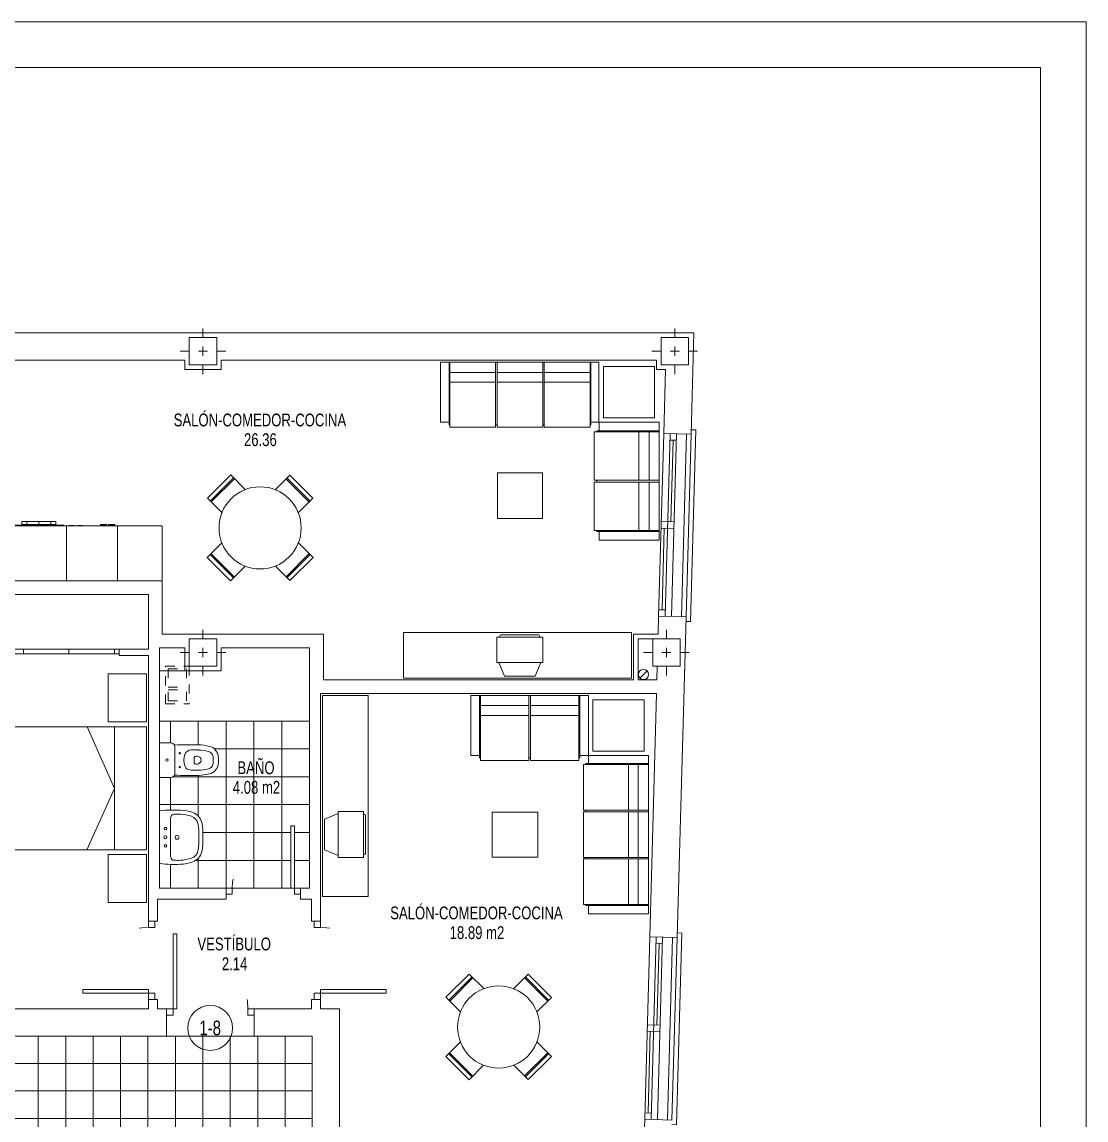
# Model space of a CAD drawing. Header units: millimetres. Extents: x 1426 to 1585, y -58 to 4.
# Drawn here: x 1519.79 to 1531.45, y -8.35 to 3.67 of the extents above; entities that cross this region are included whole.
import ezdxf
from ezdxf.enums import TextEntityAlignment as Align

# ---------------------------------------------------------------- set-up
doc = ezdxf.new("R2010")
doc.units = ezdxf.units.MM
doc.header["$LTSCALE"] = 0.35
for name, pattern in [('DASHDOT', [1, 0.5, -0.25, 0, -0.25]), ('HIDDEN', [0.375, 0.25, -0.125]), ('PUNTOS', [6.35, 0, -6.35])]:
    doc.linetypes.add(name, pattern=pattern)
doc.layers.get('0').update_dxf_attribs({"color": 5, "lineweight": 0})
for name, color, linetype, lineweight in [('BAJANTES', 9, 'Continuous', 0), ('BARRIDO_PUERTA', 251, 'PUNTOS', 0), ('CARPINTERIA', 4, 'Continuous', 0), ('COCINA', 7, 'Continuous', 0), ('ESCALERAS', 7, 'Continuous', 0), ('FORMATO', 7, 'Continuous', 0), ('GRAFISMOS', 8, 'DASHDOT', 0), ('MUEBLES', 7, 'Continuous', 0), ('MUROS', 1, 'Continuous', 0), ('OCULTO', 11, 'HIDDEN', 0), ('PILARES', 7, 'Continuous', 0), ('SANITARIOS', 7, 'Continuous', 0), ('SOLERIA', 251, 'Continuous', 0), ('SUPERFICIES', 2, 'Continuous', 0), ('TEXTOS', 3, 'Continuous', 0)]:
    doc.layers.add(name, color=color, linetype=linetype, lineweight=lineweight)
doc.styles.add('SWIS721 Lt', font='swisscl.ttf')

# ---------------------------------------------------------------- blocks, each defined once
blk = doc.blocks.new('SHUNT 41x26 OCULTO')
at = {"layer": 'OCULTO'}
for p, q in [((0, 0.26), (0, 0)), ((0.41, 0.26), (0, 0.26)), ((0.41, 0.26), (0.41, 0)), ((0.03, 0.23), (0.03, 0.03)), ((0.03, 0.23), (0.23, 0.23)), ((0.23, 0.23), (0.23, 0.03)), ((0.38, 0.23), (0.26, 0.23)), ((0.26, 0.23), (0.26, 0.03)), ((0.38, 0.23), (0.38, 0.03)), ((0, 0), (0.41, 0)), ((0.03, 0.03), (0.23, 0.03)), ((0.38, 0.03), (0.26, 0.03))]:
    blk.add_line(p, q, dxfattribs=at)
blk = doc.blocks.new('C LAVADORA')
at = {"layer": 'SANITARIOS'}
for p, q in [((-0.303, 0), (-0.303, -0.6)), ((-0.303, 0), (0.303, 0)), ((0.303, 0), (0.303, -0.6)), ((0.303, -0.6), (-0.303, -0.6)), ((0.272, -0.61), (-0.272, -0.61)), ((-0.187, -0.618), (0.184, -0.618)), ((-0.187, -0.648), (-0.187, -0.618)), ((0.184, -0.648), (-0.187, -0.648)), ((-0.134, -0.618), (-0.134, -0.648)), ((0, -0.618), (0, -0.648)), ((0.131, -0.648), (0.131, -0.618)), ((0.184, -0.618), (0.184, -0.648))]:
    blk.add_line(p, q, dxfattribs=at)
blk.add_lwpolyline([(0.184, -0.648), (-0.187, -0.648), (-0.187, -0.618), (0.184, -0.618), (0.184, -0.648)], dxfattribs=at)
blk = doc.blocks.new('C LAVAVAJILLAS')
at = {"layer": 'SANITARIOS'}
for p, q in [((-0.278, -0.6), (-0.278, 0)), ((-0.278, 0), (0.278, 0)), ((0.278, -0.6), (0.278, 0)), ((0.278, -0.6), (-0.278, -0.6)), ((-0.248, -0.605), (-0.196, -0.605)), ((-0.159, -0.605), (-0.107, -0.605)), ((0.093, -0.605), (0.161, -0.605)), ((0.093, -0.615), (0.093, -0.605)), ((0.161, -0.615), (0.093, -0.615)), ((0.161, -0.615), (0.161, -0.605)), ((0.249, -0.605), (0.182, -0.605)), ((0.182, -0.615), (0.182, -0.605)), ((0.182, -0.615), (0.249, -0.615)), ((0.249, -0.615), (0.249, -0.605))]:
    blk.add_line(p, q, dxfattribs=at)
blk = doc.blocks.new('PILAR 30x30')
at = {"layer": 'GRAFISMOS', "ltscale": 0.5}
for p, q in [((0, 0.25), (0, -0.25)), ((0.25, 0), (-0.25, 0))]:
    blk.add_line(p, q, dxfattribs=at)
at = {"layer": 'PILARES'}
blk.add_lwpolyline([(0.15, -0.15), (0.15, 0.15), (-0.15, 0.15), (-0.15, -0.15)], close=True, dxfattribs=at)
blk = doc.blocks.new('M TV')
at = {"layer": 'MUEBLES'}
for p, q in [((-0.23, -0.172), (-0.168, -0.023)), ((0.168, -0.023), (-0.168, -0.023)), ((0.23, -0.172), (0.168, -0.023)), ((-0.252, -0.172), (-0.252, -0.45)), ((0.252, -0.172), (-0.252, -0.172)), ((0.252, -0.45), (0.252, -0.172)), ((0.252, -0.45), (-0.252, -0.45)), ((0.205, -0.474), (-0.209, -0.474)), ((0.215, -0.45), (0.215, -0.464))]:
    blk.add_line(p, q, dxfattribs=at)
blk.add_lwpolyline([(-0.219, -0.464), (-0.219, -0.45)], dxfattribs=at)
for centre, start, end in [((-0.209, -0.464), 180, 270), ((0.205, -0.464), 270, 0)]:
    blk.add_arc(centre, 0.0101, start, end, dxfattribs=at)
blk = doc.blocks.new('PSO_013A')
at = {"color": 0, "linetype": 'ByBlock'}
for p, q in [((-0.972, -0.602), (-0.972, 0)), ((-0.972, 0), (0.972, 0)), ((-0.873, 0), (-0.873, -0.602)), ((-0.862, -0.652), (-0.862, 0)), ((-0.301, -0.652), (-0.301, 0)), ((-0.282, -0.652), (-0.282, 0)), ((0.278, 0), (0.278, -0.652)), ((0.297, -0.652), (0.297, 0)), ((0.858, 0), (0.858, -0.652)), ((0.869, -0.602), (0.869, 0)), ((0.972, 0), (0.972, -0.602)), ((-0.301, -0.103), (-0.862, -0.103)), ((0.278, -0.103), (-0.282, -0.103)), ((0.858, -0.103), (0.297, -0.103)), ((-0.862, -0.202), (-0.301, -0.202)), ((-0.282, -0.202), (0.278, -0.202)), ((0.297, -0.202), (0.858, -0.202)), ((-0.873, -0.602), (-0.972, -0.602)), ((-0.873, -0.629), (-0.873, -0.606)), ((-0.873, -0.629), (-0.862, -0.629)), ((-0.301, -0.652), (-0.862, -0.652)), ((-0.282, -0.629), (-0.301, -0.629)), ((0.278, -0.652), (-0.282, -0.652)), ((0.278, -0.629), (0.297, -0.629)), ((0.858, -0.652), (0.297, -0.652)), ((0.854, -0.629), (0.869, -0.629)), ((0.972, -0.602), (0.869, -0.602)), ((0.869, -0.629), (0.869, -0.606))]:
    blk.add_line(p, q, dxfattribs=at)
blk = doc.blocks.new('A$C70ED1BAF')
at = {"layer": 'MUEBLES'}
for p, q in [((0, 2.504), (0.42, 2.504)), ((0, 1.979), (0, 2.504)), ((0.42, 2.504), (0.42, 2.451)), ((0.42, 2.031), (0.42, 2.451)), ((0.053, 1.979), (0, 1.979)), ((0.053, 1.926), (0, 1.926)), ((0, 0.576), (0, 1.926)), ((0.42, 1.979), (0.053, 1.979)), ((0.053, 1.926), (1.9, 1.926)), ((0.352, 1.251), (0.651, 1.926)), ((0.352, 1.926), (0.352, 0.576)), ((0.42, 2.031), (0.42, 1.979)), ((1.9, 1.926), (1.9, 0.576)), ((0.656, 0.576), (0.352, 1.251)), ((0.053, 0.576), (0, 0.576)), ((0.053, 0.525), (0, 0.525)), ((0, 0), (0, 0.525)), ((1.9, 0.576), (0.053, 0.576)), ((0.053, 0.525), (0.42, 0.525)), ((0.42, 0.525), (0.42, 0.473)), ((0.42, 0.053), (0.42, 0.473)), ((0.42, 0), (0, 0)), ((0.42, 0.053), (0.42, 0))]:
    blk.add_line(p, q, dxfattribs=at)
blk = doc.blocks.new('S INODORO1')
at = {"layer": 'SANITARIOS'}
for p, q in [((0.188, 0), (-0.188, 0)), ((-0.2, -0.018), (-0.2, -0.141)), ((0.2, -0.018), (0.2, -0.141)), ((-0.192, -0.157), (-0.188, -0.162)), ((-0.164, -0.18), (0.164, -0.18)), ((0.192, -0.157), (0.188, -0.162)), ((-0.047, -0.437), (-0.047, -0.424)), ((0.047, -0.437), (0.047, -0.424))]:
    blk.add_line(p, q, dxfattribs=at)
blk.add_lwpolyline([(0.118, -0.367, 0.314585), (0.068, -0.297)], format="xyb", dxfattribs=at)
for centre, radius in [((0, -0.09), 0.0135), ((0, -0.09), 0.0135), ((-0.08, -0.236), 0.0075), ((0.08, -0.236), 0.0075)]:
    blk.add_circle(centre, radius, dxfattribs=at)
for centre, radius, start, end in [((0.18, -0.018), 0.02, 0, 65.6901), ((-0.18, -0.018), 0.02, 114.3099, 180), ((-0.181, -0.141), 0.019, 180, 235.0628), ((-0.164, -0.155), 0.025, 196.2152, 246.6224), ((5.322, -0.383), 5.5, 177.8638, 180.7095), ((-0.164, -0.155), 0.025, 246.6224, 270), ((0.164, -0.155), 0.025, 270, 293.3776), ((0.164, -0.155), 0.025, 293.3776, 343.7848), ((-5.322, -0.383), 5.5, 359.2905, 2.1362), ((0.181, -0.141), 0.019, 304.9372, 0), ((-0.043, -0.368), 0.075, 109.984, 179.8352), ((5.322, -0.383), 5.44, 179.8352, 180.7095), ((0, -0.485), 0.2, 70.016, 109.984), ((-5.322, -0.383), 5.44, 359.2905, 0.1648), ((0.373, -0.444), 0.55, 180.7095, 194.5395), ((0.373, -0.444), 0.49, 180.7095, 194.5395), ((-0.027, -0.424), 0.02, 99.7151, 180), ((0, -0.437), 0.047, 180, 270), ((0, -0.582), 0.18, 80.2849, 99.7151), ((0, -0.437), 0.047, 270, 0), ((0.027, -0.424), 0.02, 0, 80.2849), ((-0.373, -0.444), 0.49, 345.4605, 359.2905), ((-0.373, -0.444), 0.55, 345.4605, 359.2905), ((-0.03, -0.549), 0.134, 194.5395, 261.1838), ((-0.03, -0.549), 0.074, 194.5395, 261.1838), ((0, -0.355), 0.27, 261.1838, 278.8162), ((0.03, -0.549), 0.074, 278.8162, 345.4605), ((0.03, -0.549), 0.134, 278.8162, 345.4605), ((0, -0.355), 0.33, 261.1838, 278.8162)]:
    blk.add_arc(centre, radius, start, end, dxfattribs=at)
blk = doc.blocks.new('S LAVABO1')
at = {"layer": 'SANITARIOS'}
for p, q in [((0.296, 0), (-0.296, 0)), ((-0.207, -0.13), (0.207, -0.13))]:
    blk.add_line(p, q, dxfattribs=at)
for centre, radius in [((-0.1, -0.07), 0.015), ((0, -0.07), 0.0175), ((0.1, -0.07), 0.015), ((0, -0.205), 0.023)]:
    blk.add_circle(centre, radius, dxfattribs=at)
for centre, radius, start, end in [((-0.296, -0.01), 0.01, 90, 173.6262), ((0.296, -0.01), 0.01, 6.3738, 90), ((1.185, -0.175), 1.5, 173.6262, 182.693), ((-1.185, -0.175), 1.5, 357.307, 6.3738), ((0.186, -0.222), 0.5, 182.693, 199.3406), ((1.186, -0.221), 1.454, 178.0234, 180.898), ((0.186, -0.222), 0.454, 182.693, 199.3406), ((-0.227, -0.171), 0.04, 95.5937, 179.6995), ((-0.207, -0.38), 0.25, 90, 95.5937), ((0.207, -0.38), 0.25, 84.4063, 90), ((0.227, -0.171), 0.04, 0.3005, 84.4063), ((-0.186, -0.222), 0.454, 340.6594, 357.307), ((-1.186, -0.221), 1.454, 359.102, 1.9766), ((-0.186, -0.222), 0.5, 340.6594, 357.307), ((-0.135, -0.335), 0.114, 199.3406, 257.4429), ((0.135, -0.335), 0.114, 282.5571, 340.6594), ((-0.135, -0.335), 0.16, 199.3406, 257.4429), ((-0.061, -0.003), 0.5, 257.4429, 266.4982), ((-0.061, -0.003), 0.454, 257.4429, 266.4982), ((0, 0.995), 1.5, 266.4982, 273.5018), ((0, 0.995), 1.454, 266.4982, 273.5018), ((0.061, -0.003), 0.454, 273.5018, 282.5571), ((0.061, -0.003), 0.5, 273.5018, 282.5571), ((0.135, -0.335), 0.16, 282.5571, 340.6594)]:
    blk.add_arc(centre, radius, start, end, dxfattribs=at)
blk = doc.blocks.new('M MESA o90')
at = {"layer": 'MUEBLES'}
for p, q in [((-0.18, 0.412), (-0.18, 0.638)), ((-0.18, 0.638), (0.18, 0.638)), ((0.18, 0.638), (0.18, 0.412)), ((-0.18, 0.58), (-0.18, 0.594)), ((-0.18, 0.594), (0.18, 0.594)), ((0.18, 0.58), (-0.18, 0.58)), ((-0.638, -0.178), (-0.638, 0.182)), ((-0.638, 0.182), (-0.412, 0.182)), ((-0.594, -0.178), (-0.594, 0.182)), ((-0.58, 0.182), (-0.58, -0.178)), ((0.638, 0.182), (0.412, 0.182)), ((0.58, 0.182), (0.58, -0.178)), ((0.594, -0.178), (0.594, 0.182)), ((0.638, -0.178), (0.638, 0.182)), ((-0.412, -0.178), (-0.638, -0.178)), ((-0.58, -0.178), (-0.594, -0.178)), ((0.412, -0.178), (0.638, -0.178)), ((0.58, -0.178), (0.594, -0.178)), ((-0.18, -0.638), (-0.18, -0.412)), ((0.18, -0.412), (0.18, -0.638)), ((-0.18, -0.58), (0.18, -0.58)), ((0.18, -0.594), (-0.18, -0.594)), ((0.18, -0.58), (0.18, -0.594)), ((0.18, -0.638), (-0.18, -0.638))]:
    blk.add_line(p, q, dxfattribs=at)
blk.add_circle((0, 0), 0.45, dxfattribs=at)
blk = doc.blocks.new('PSO_012A')
at = {"color": 0, "linetype": 'ByBlock'}
for p, q in [((0.681, 0), (-0.681, 0)), ((-0.681, 0), (-0.681, -0.602)), ((-0.581, -0.625), (-0.581, 0)), ((-0.57, 0), (-0.57, -0.652)), ((-0.01, -0.652), (-0.01, 0)), ((0.01, -0.652), (0.01, 0)), ((0.57, 0), (0.57, -0.652)), ((0.581, 0), (0.581, -0.625)), ((0.681, -0.602), (0.681, 0)), ((-0.57, -0.099), (-0.01, -0.099)), ((0.01, -0.099), (0.57, -0.099)), ((-0.01, -0.202), (-0.57, -0.202)), ((0.01, -0.202), (0.57, -0.202)), ((-0.681, -0.602), (-0.581, -0.602)), ((-0.581, -0.625), (-0.574, -0.625)), ((-0.57, -0.652), (-0.01, -0.652)), ((-0.01, -0.625), (0.01, -0.625)), ((0.57, -0.652), (0.01, -0.652)), ((0.581, -0.625), (0.57, -0.625)), ((0.581, -0.602), (0.681, -0.602))]:
    blk.add_line(p, q, dxfattribs=at)
blk = doc.blocks.new('bajante')
at = {"layer": 'BAJANTES'}
blk.add_line((-0.039, -0.039), (0.039, 0.039), dxfattribs=at)
blk.add_circle((0, 0), 0.055, dxfattribs=at)
blk = doc.blocks.new('C P082')
at = {"layer": 'BARRIDO_PUERTA'}
blk.add_arc((0.07, 0), 0.82, 0, 87.204, dxfattribs=at)
at = {"layer": 'CARPINTERIA'}
for p, q in [((0.07, 0.819), (0.11, 0.819)), ((0.07, 0), (0.07, 0.819)), ((0.11, 0.819), (0.11, 0)), ((0, 0), (0.07, 0)), ((0.11, 0), (0.07, 0)), ((0.07, 0), (0.07, -0.07)), ((0.89, 0), (0.89, -0.07)), ((0.96, 0), (0.89, 0)), ((0.07, -0.07), (0, -0.07)), ((0.89, -0.07), (0.96, -0.07))]:
    blk.add_line(p, q, dxfattribs=at)
blk = doc.blocks.new('C P072')
at = {"layer": 'BARRIDO_PUERTA'}
blk.add_arc((0.068, -0.001), 0.722, 0.0689, 86.658, dxfattribs=at)
at = {"layer": 'CARPINTERIA'}
for p, q in [((0.07, 0.72), (0.11, 0.72)), ((0.07, 0), (0.07, 0.72)), ((0.11, 0.72), (0.11, 0)), ((0, 0), (0.07, 0)), ((0.11, 0), (0.07, 0)), ((0.07, 0), (0.07, -0.07)), ((0.79, 0), (0.79, -0.07)), ((0.86, 0), (0.79, 0)), ((0.07, -0.07), (0, -0.07)), ((0.79, -0.07), (0.86, -0.07))]:
    blk.add_line(p, q, dxfattribs=at)
blk = doc.blocks.new('ARMARIO 5H')
at = {"layer": 'CARPINTERIA'}
for p, q in [((0, 0.05), (2.6, 0.05)), ((0, 0), (2.6, 0)), ((0.05, 0.05), (0.05, 0)), ((0.55, 0.05), (0.55, 0)), ((1.05, 0.05), (1.05, 0)), ((1.55, 0.05), (1.55, 0)), ((2.05, 0.05), (2.05, 0)), ((2.55, 0.05), (2.55, 0))]:
    blk.add_line(p, q, dxfattribs=at)
blk = doc.blocks.new('C VC200')
at = {"layer": 'CARPINTERIA'}
for p, q in [((2, 0), (0, 0)), ((0.07, 0), (0.07, -0.07)), ((0.965, 0), (0.965, -0.14)), ((1.035, 0), (1.035, -0.14)), ((2, -0.07), (0, -0.07)), ((0.965, -0.035), (0.07, -0.035)), ((1.93, -0.105), (1.035, -0.105)), ((1.93, -0.07), (1.93, -0.14)), ((2, -0.14), (0, -0.14)), ((-0.05, -0.35), (-0.05, -0.3)), ((2.05, -0.35), (-0.05, -0.35)), ((2.05, -0.3), (2.05, -0.35))]:
    blk.add_line(p, q, dxfattribs=at)

msp = doc.modelspace()

# ---------------------------------------------------------------- hatches: boundary and pattern name
at = {"layer": 'SOLERIA'}
h = msp.add_hatch(dxfattribs=at)
h.set_pattern_fill('ANSI37', color=256, scale=2.44, angle=45, style=0)
h.set_pattern_definition([(90, (1522.94165, -5.8155), (-0.305, 6e-17), []), (180, (1522.94165, -5.8155), (-6e-17, -0.305), [])])
h.paths.add_polyline_path([(1522.738, -5.135, 0.396883), (1522.095, -5.815), (1522.738, -5.815)], flags=17)
h.paths.add_polyline_path([(1522.942, -3.985), (1521.296, -3.985), (1521.296, -4.235, -0.294743), (1521.313, -4.224), (1521.429, -4.224, -0.244989), (1521.444, -4.232), (1521.449, -4.236, -0.223559), (1521.464, -4.249, -0.012417), (1521.722, -4.246, -0.060418), (1521.846, -4.262, -0.299274), (1521.94, -4.366, -0.077088), (1521.94, -4.461, -0.299274), (1521.846, -4.565, -0.060418), (1521.722, -4.581, -0.012417), (1521.464, -4.578, -0.223559), (1521.449, -4.591), (1521.444, -4.595, -0.244989), (1521.429, -4.603), (1521.313, -4.603, -0.294743), (1521.296, -4.591), (1521.296, -4.977, -0.381994), (1521.304, -4.967, -0.039582), (1521.528, -4.96, -0.072767), (1521.662, -4.986, -0.259094), (1521.76, -5.096, -0.039532), (1521.77, -5.17, -0.030568), (1521.77, -5.343, -0.039532), (1521.76, -5.417, -0.259094), (1521.662, -5.527, -0.072767), (1521.528, -5.553, -0.039582), (1521.304, -5.546, -0.381994), (1521.296, -5.537), (1521.296, -5.815), (1522.028, -5.815), (1522.095, -5.815, -0.396883), (1522.738, -5.135), (1522.775, -5.135), (1522.775, -5.815), (1522.842, -5.815), (1522.942, -5.815)])
h = msp.add_hatch(dxfattribs=at)
h.set_pattern_fill('ANSI37', color=256, scale=2.403, angle=45, style=0)
h.set_pattern_definition([(90, (1505.25163, -8.0355), (-0.300375, 6e-17), []), (180, (1505.25163, -8.0355), (-6e-17, -0.300375), [])])
h.paths.add_polyline_path([(1487.532, -7.435), (1487.532, -8.635), (1489.229, -8.635), (1489.229, -8.585), (1490.129, -8.585), (1490.129, -8.635), (1492.921, -8.635), (1492.921, -8.585), (1494.121, -8.585), (1494.121, -8.635), (1494.632, -8.635), (1494.632, -8.585), (1495.832, -8.585), (1495.832, -8.635), (1499.977, -8.635), (1499.977, -8.585), (1501.177, -8.585), (1501.177, -8.635), (1503.796, -8.635), (1503.796, -8.585), (1504.996, -8.585), (1504.996, -8.635), (1505.507, -8.635), (1505.507, -8.585), (1506.707, -8.585), (1506.707, -8.635), (1509.326, -8.635), (1509.326, -8.585), (1510.526, -8.585), (1510.526, -8.635), (1514.671, -8.635), (1514.671, -8.585), (1515.871, -8.585), (1515.871, -8.635), (1516.382, -8.635), (1516.382, -8.585), (1517.582, -8.585), (1517.582, -8.635), (1520.374, -8.635), (1520.374, -8.585), (1521.274, -8.585), (1521.274, -8.635), (1522.971, -8.635), (1522.971, -7.435), (1513.552, -7.435), (1513.552, -7.345), (1511.352, -7.345), (1511.352, -4.385), (1510.102, -4.385), (1510.102, -7.435), (1500.401, -7.435), (1500.401, -4.385), (1499.201, -4.385), (1499.201, -6.245), (1496.951, -6.245), (1496.951, -7.435)])

# ---------------------------------------------------------------- linework, layer by layer
at = {"layer": 'COCINA'}
for q in [(1517.872, -1.849), (1521.326, -2.449)]:
    msp.add_line((1521.326, -1.849), q, dxfattribs=at)
at = {"layer": 'ESCALERAS'}
for p, q in [((1527.072, -0.844), (1527.016, -2.843)), ((1527.122, -0.845), (1527.066, -2.844)), ((1526.54, -3.085), (1526.701, -3.085)), ((1526.54, -3.535), (1526.54, -3.085)), ((1526.701, -3.385), (1526.701, -3.085)), ((1526.701, -3.385), (1526.751, -3.385)), ((1526.747, -3.535), (1526.751, -3.385)), ((1526.54, -3.535), (1526.747, -3.535)), ((1526.918, -6.354), (1526.862, -8.353)), ((1526.968, -6.355), (1526.912, -8.354))]:
    msp.add_line(p, q, dxfattribs=at)
at = {"layer": 'ESCALERAS', "lineweight": 0}
msp.add_line((1521.574, -3.435), (1521.296, -3.435), dxfattribs=at)
at = {"layer": 'FORMATO'}
msp.add_lwpolyline([(1531.448, 3.67), (1531.448, -26.03), (1478.948, -26.03), (1478.948, 3.67)], close=True, dxfattribs=at)
at = {"layer": 'FORMATO', "color": 1}
msp.add_lwpolyline([(1530.948, 3.17), (1530.948, -25.53), (1479.448, -25.53), (1479.448, 3.17)], close=True, dxfattribs=at)
at = {"layer": 'MUEBLES'}
for points in [[(1526.161, -0.664), (1526.721, -0.664), (1526.721, -0.104), (1526.161, -0.104)], [(1525.492, -1.267), (1525.492, -1.767), (1525.001, -1.767), (1525.001, -1.267)], [(1526.47, -3.515), (1523.97, -3.515), (1523.97, -3.015), (1526.47, -3.015)], [(1523.082, -5.905), (1523.082, -3.705), (1523.582, -3.705), (1523.582, -5.905)], [(1526.046, -4.314), (1526.046, -3.754), (1526.607, -3.754), (1526.607, -4.314)], [(1525.444, -4.983), (1524.944, -4.983), (1524.944, -5.474), (1525.444, -5.474)]]:
    msp.add_lwpolyline(points, close=True, dxfattribs=at)
at = {"layer": 'MUROS', "lineweight": 0}
for p, q in [((1483.353, 0.265), (1527.153, 0.265)), ((1521.574, -0.035), (1518.412, -0.035)), ((1521.574, -0.135), (1521.574, -0.035)), ((1521.974, -0.135), (1521.974, -0.035)), ((1521.974, -0.035), (1526.743, -0.035)), ((1526.743, -0.035), (1526.743, -0.135)), ((1521.574, -0.135), (1521.974, -0.135)), ((1526.743, -0.135), (1526.842, -0.135)), ((1526.842, -0.135), (1526.822, -0.837)), ((1521.326, -3.035), (1521.326, -2.449)), ((1521.176, -2.599), (1517.902, -2.599)), ((1521.176, -3.199), (1521.176, -2.599)), ((1526.766, -2.836), (1526.761, -3.035)), ((1521.326, -3.035), (1523.093, -3.035)), ((1526.49, -3.035), (1526.761, -3.035)), ((1526.49, -3.035), (1526.49, -3.535)), ((1521.176, -3.199), (1520.856, -3.199)), ((1521.296, -5.815), (1521.296, -3.185)), ((1521.574, -3.185), (1521.296, -3.185)), ((1521.574, -3.185), (1521.574, -3.435)), ((1522.942, -3.185), (1521.974, -3.185)), ((1521.974, -3.185), (1521.974, -3.435)), ((1522.942, -5.815), (1522.942, -3.185)), ((1521.176, -3.269), (1520.856, -3.269)), ((1521.176, -6.175), (1521.176, -3.269)), ((1521.574, -3.435), (1521.974, -3.435)), ((1526.49, -3.535), (1523.093, -3.535)), ((1523.062, -6.175), (1523.062, -3.685)), ((1526.743, -3.685), (1526.668, -6.347)), ((1521.296, -5.815), (1522.028, -5.815)), ((1522.962, -6.175), (1522.962, -5.935)), ((1526.668, -6.347), (1526.968, -6.355)), ((1521.176, -7.035), (1521.176, -7.135)), ((1522.962, -7.135), (1522.962, -7.035)), ((1523.062, -7.135), (1523.062, -7.035)), ((1518.232, -7.135), (1521.176, -7.135)), ((1521.276, -7.135), (1521.376, -7.135)), ((1521.276, -7.135), (1521.376, -7.135)), ((1522.336, -7.135), (1522.962, -7.135)), ((1523.062, -7.135), (1523.271, -7.135)), ((1517.602, -7.435), (1521.376, -7.435)), ((1522.336, -7.435), (1522.971, -7.435)), ((1522.971, -8.635), (1522.971, -7.435)), ((1526.613, -8.346), (1526.604, -8.649)), ((1526.613, -8.346), (1526.912, -8.354))]:
    msp.add_line(p, q, dxfattribs=at)
at = {"layer": 'MUROS'}
for p, q in [((1527.153, 0.265), (1527.122, -0.845)), ((1526.822, -0.837), (1527.122, -0.845)), ((1521.326, -2.449), (1517.872, -2.449)), ((1527.066, -2.844), (1526.766, -2.836)), ((1527.066, -2.844), (1526.968, -6.355)), ((1523.093, -3.535), (1523.093, -3.035)), ((1520.856, -3.199), (1520.856, -3.269)), ((1523.062, -3.685), (1526.743, -3.685)), ((1522.028, -5.935), (1522.028, -5.815)), ((1522.842, -5.815), (1522.842, -5.935)), ((1522.842, -5.815), (1522.942, -5.815)), ((1521.276, -5.935), (1522.028, -5.935)), ((1521.276, -5.935), (1521.276, -6.175)), ((1522.842, -5.935), (1522.962, -5.935)), ((1521.176, -6.175), (1521.276, -6.175)), ((1523.062, -6.175), (1522.962, -6.175)), ((1521.176, -7.035), (1521.276, -7.035)), ((1521.276, -7.135), (1521.276, -7.035)), ((1523.062, -7.035), (1522.962, -7.035)), ((1521.376, -7.435), (1521.376, -7.135)), ((1522.336, -7.435), (1522.336, -7.135)), ((1523.271, -9.045), (1523.271, -7.135))]:
    msp.add_line(p, q, dxfattribs=at)
at = {"layer": 'SANITARIOS'}
msp.add_line((1522.942, -3.985), (1521.296, -3.985), dxfattribs=at)
at = {"layer": 'SOLERIA'}
for p, q in [((1522.028, -5.815), (1522.842, -5.815)), ((1521.376, -7.435), (1522.336, -7.435))]:
    msp.add_line(p, q, dxfattribs=at)
at = {"layer": 'TEXTOS', "color": 7}
msp.add_circle((1521.853, -7.346), 0.246, dxfattribs=at)

# ---------------------------------------------------------------- block references
at = {"layer": 'BAJANTES', "xscale": -1, "rotation": 270}
msp.add_blockref('bajante', (1526.6, -3.475), dxfattribs=at)
at = {"layer": 'CARPINTERIA'}
for name, p, rotation in [('C VC200', (1526.766, -2.836), 88.40152287839084), ('C P072', (1521.176, -7.035), 90), ('C VC200', (1526.613, -8.346), 88.40152287839084)]:
    msp.add_blockref(name, p, dxfattribs=dict(at, rotation=rotation))
at = {"layer": 'CARPINTERIA', "xscale": -1}
msp.add_blockref('ARMARIO 5H', (1520.856, -3.249), dxfattribs=at)
at = {"layer": 'CARPINTERIA', "xscale": -0.9456530098937037, "yscale": 0.9456530098936469, "zscale": 0.9456530098936341}
msp.add_blockref('C P072', (1522.842, -5.815), dxfattribs=at)
at = {"layer": 'CARPINTERIA', "xscale": -1, "rotation": 270}
msp.add_blockref('C P072', (1523.062, -7.035), dxfattribs=at)
at = {"layer": 'CARPINTERIA'}
msp.add_blockref('C P082', (1521.376, -7.135), dxfattribs=at)
at = {"layer": 'MUEBLES', "yscale": 1.091629447774096, "zscale": 0.8895866038723401}
for name, p, xscale in [('PSO_013A', (1525.245, -0.055), -0.8921662729418358), ('PSO_012A', (1525.353, -3.705), -0.9477224144802676)]:
    msp.add_blockref(name, p, dxfattribs=dict(at, xscale=xscale))
at = {"layer": 'MUEBLES', "yscale": 1.091629447774096, "zscale": 0.8895866038723401, "rotation": 270}
for name, p, xscale in [('PSO_012A', (1526.77, -1.358), 0.9477224144802676), ('PSO_013A', (1526.655, -5.23), 0.8921662729418358)]:
    msp.add_blockref(name, p, dxfattribs=dict(at, xscale=xscale))
at = {"layer": 'MUEBLES', "xscale": -1}
for name, p, rotation in [('M MESA o90', (1522.4, -1.87), 314.9999999999915), ('M TV', (1525.246, -3.515), 180), ('M TV', (1523.082, -5.229), 90), ('M MESA o90', (1525.013, -7.335), 314.9999999999915)]:
    msp.add_blockref(name, p, dxfattribs=dict(at, rotation=rotation))
msp.add_blockref('A$C70ED1BAF', (1521.156, -5.973), dxfattribs=at)
at = {"layer": 'OCULTO', "color": 31, "xscale": -1, "rotation": 90}
msp.add_blockref('SHUNT 41x26 OCULTO', (1521.624, -3.385), dxfattribs=at)
at = {"layer": 'PILARES'}
for p in [(1521.774, 0.065), (1526.943, 0.065), (1521.774, -3.235), (1526.851, -3.235)]:
    msp.add_blockref('PILAR 30x30', p, dxfattribs=at)
at = {"layer": 'SANITARIOS', "xscale": -1, "rotation": 180}
for name, p in [('C LAVADORA', (1519.977, -2.449)), ('C LAVAVAJILLAS', (1520.558, -2.449))]:
    msp.add_blockref(name, p, dxfattribs=at)
at = {"layer": 'SANITARIOS', "yscale": 0.9456530098936469, "rotation": 90}
for name, p, xscale, zscale in [('S INODORO1', (1521.296, -4.413), -0.9456530098936469, 0.9456530098936341), ('S LAVABO1', (1521.296, -5.257), 0.9456530098936469, 0.9456530098936469)]:
    msp.add_blockref(name, p, dxfattribs=dict(at, xscale=xscale, zscale=zscale))

# ---------------------------------------------------------------- texts
at = {"layer": 'SUPERFICIES', "style": 'SWIS721 Lt'}
for s, p in [('26.36', (1522.403, -0.834)), ('4.08 m2', (1522.36, -4.641)), ('18.89 m2', (1524.776, -6.232)), ('2.14', (1522.121, -6.573))]:
    msp.add_text(s, height=0.14, dxfattribs=at).set_placement(p, align=Align.TOP_CENTER)
at = {"layer": 'TEXTOS', "style": 'SWIS721 Lt'}
for s, p in [('SALÓN-COMEDOR-COCINA', (1522.398, -0.671)), ('BAÑO', (1522.355, -4.478)), ('SALÓN-COMEDOR-COCINA', (1524.77, -6.069)), ('VESTÍBULO', (1522.116, -6.409))]:
    msp.add_text(s, height=0.14, dxfattribs=at).set_placement(p, align=Align.MIDDLE)
at = {"layer": 'TEXTOS', "color": 2, "style": 'SWIS721 Lt'}
msp.add_text('1-8', height=0.16, dxfattribs=at).set_placement((1521.853, -7.346), align=Align.MIDDLE)

doc.saveas('drawing.dxf')
